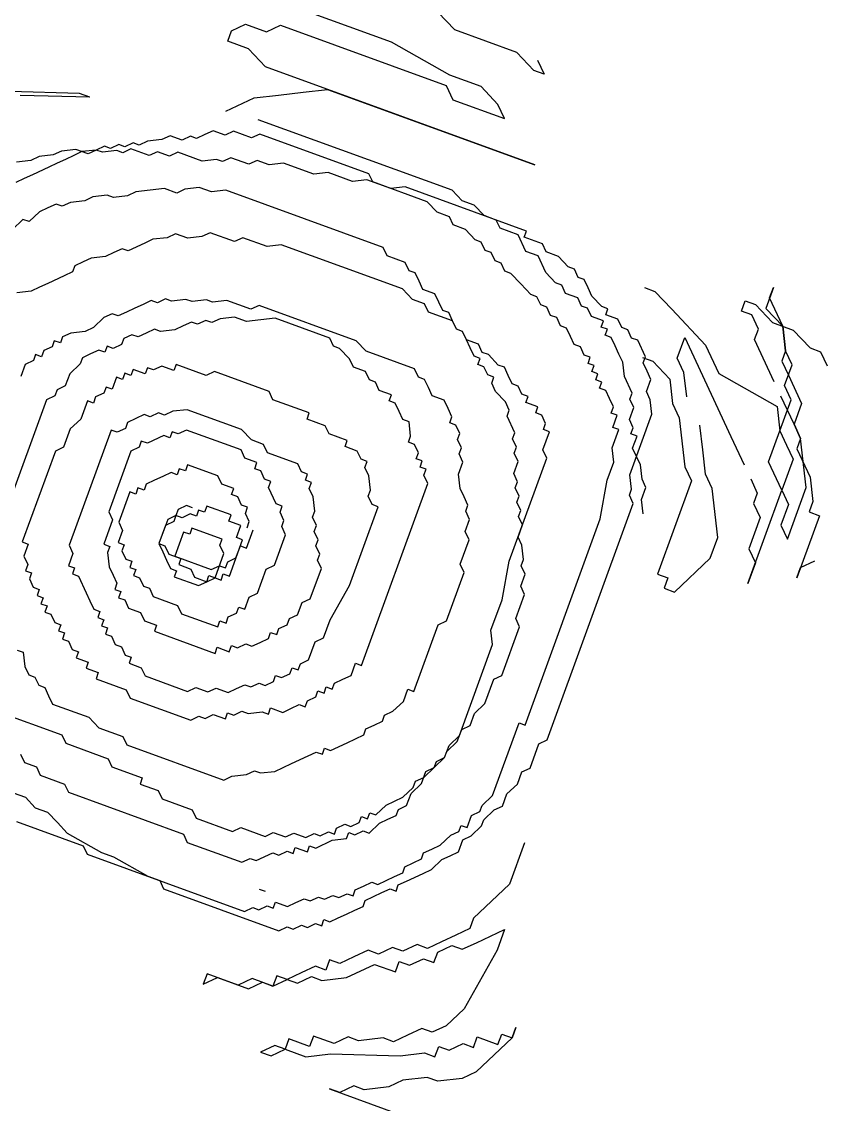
# Model space of a CAD drawing. Header units: inches. Extents: x -50945 to 250244, y -404780 to 18493.
# Drawn here: x 110218.4 to 110328.4, y -276478.2 to -276329.5 of the extents above; entities that cross this region are included whole.
import ezdxf

# ---------------------------------------------------------------- set-up
doc = ezdxf.new("R2010")
doc.units = ezdxf.units.IN
doc.header["$MEASUREMENT"] = 0
doc.linetypes.add('iGo户型优化31', pattern=[0.35, 0.25, -0.1])
doc.layers.add('iGo户型优化', color=7, linetype='Continuous')

# ---------------------------------------------------------------- blocks, each defined once
blk = doc.blocks.new('抖音iGo户型优化-0853')
at = {"layer": 'iGo户型优化', "color": 251, "ltscale": 100}
for p, q in [((-944.91, -204279.28), (-979.7, -204266.61)), ((-928.6, -204276.11), (-932.98, -204271.49)), ((-987.25, -204279.03), (-986.28, -204276.35)), ((-986.28, -204276.35), (-982.63, -204274.65)), ((-982.63, -204274.65), (-977.27, -204276.6)), ((-977.27, -204276.6), (-973.62, -204274.89)), ((-973.62, -204274.89), (-930.8, -204290.48)), ((-912.54, -204281.96), (-928.6, -204276.11)), ((-981.9, -204280.98), (-987.25, -204279.03)), ((-929.82, -204287.8), (-944.91, -204279.28)), ((-977.52, -204285.61), (-981.9, -204280.98)), ((-908.16, -204286.59), (-912.54, -204281.96)), ((-907.93, -204310.94), (-977.52, -204285.61)), ((-907.19, -204283.91), (-905.48, -204287.56)), ((-921.79, -204290.73), (-929.82, -204287.8)), ((-905.48, -204287.56), (-908.16, -204286.59)), ((-930.8, -204290.48), (-929.1, -204294.13)), ((-917.41, -204295.35), (-921.79, -204290.73)), ((-1025.59, -204292.52), (-1043.6, -204292.03)), ((-1022.91, -204293.49), (-1040.92, -204293.01)), ((-1022.91, -204293.49), (-1025.59, -204292.52)), ((-987.75, -204297.05), (-980.45, -204293.64)), ((-980.45, -204293.64), (-974.12, -204292.91)), ((-974.12, -204292.91), (-967.79, -204292.18)), ((-967.79, -204292.18), (-961.46, -204291.45)), ((-961.46, -204291.45), (-907.93, -204310.94)), ((-929.1, -204294.13), (-915.71, -204299.01)), ((-915.71, -204299.01), (-917.41, -204295.35)), ((-929.27, -204317.52), (-979.36, -204299.29)), ((-991.04, -204302.13), (-993.17, -204303.13)), ((-987.91, -204303.27), (-991.04, -204302.13)), ((-985.77, -204302.28), (-987.91, -204303.27)), ((-981.07, -204303.99), (-985.77, -204302.28)), ((-1011.68, -204305.27), (-1013.82, -204306.26)), ((-1010.11, -204305.84), (-1011.68, -204305.27)), ((-1007.98, -204304.84), (-1010.11, -204305.84)), ((-1004.28, -204304.41), (-1007.98, -204304.84)), ((-1002.14, -204303.42), (-1004.28, -204304.41)), ((-999.01, -204304.55), (-1002.14, -204303.42)), ((-996.87, -204303.56), (-999.01, -204304.55)), ((-995.31, -204304.13), (-996.87, -204303.56)), ((-993.17, -204303.13), (-995.31, -204304.13)), ((-978.94, -204302.99), (-981.07, -204303.99)), ((-950.76, -204313.25), (-978.94, -204302.99)), ((-1030.19, -204307.4), (-1032.32, -204308.4)), ((-1026.49, -204306.98), (-1030.19, -204307.4)), ((-1024.92, -204307.54), (-1027.06, -204308.54)), ((-1023.35, -204308.11), (-1026.49, -204306.98)), ((-1021.22, -204307.12), (-1024.92, -204307.54)), ((-1021.22, -204307.12), (-1023.35, -204308.11)), ((-1019.08, -204306.12), (-1021.22, -204307.12)), ((-1019.65, -204307.69), (-1021.22, -204307.12)), ((-1015.95, -204307.26), (-1019.65, -204307.69)), ((-1017.52, -204306.69), (-1019.08, -204306.12)), ((-1015.38, -204305.69), (-1017.52, -204306.69)), ((-1014.39, -204307.83), (-1015.95, -204307.26)), ((-1013.82, -204306.26), (-1015.38, -204305.69)), ((-1012.25, -204306.83), (-1014.39, -204307.83)), ((-1007.55, -204308.54), (-1012.25, -204306.83)), ((-1005.42, -204307.55), (-1007.55, -204308.54)), ((-1002.29, -204308.69), (-1005.42, -204307.55)), ((-1000.15, -204307.69), (-1002.29, -204308.69)), ((-993.89, -204309.97), (-1000.15, -204307.69)), ((-1038.16, -204309.82), (-1041.86, -204310.25)), ((-1036.02, -204308.83), (-1038.16, -204309.82)), ((-1032.32, -204308.4), (-1036.02, -204308.83)), ((-1031.33, -204310.54), (-1033.46, -204311.53)), ((-1029.19, -204309.54), (-1031.33, -204310.54)), ((-1027.06, -204308.54), (-1029.19, -204309.54)), ((-990.19, -204309.54), (-993.89, -204309.97)), ((-988.62, -204310.11), (-990.19, -204309.54)), ((-986.49, -204309.11), (-988.62, -204310.11)), ((-981.79, -204310.82), (-986.49, -204309.11)), ((-979.65, -204309.83), (-981.79, -204310.82)), ((-976.52, -204310.97), (-979.65, -204309.83)), ((-972.82, -204310.54), (-976.52, -204310.97)), ((-964.99, -204313.39), (-972.82, -204310.54)), ((-1037.74, -204313.53), (-1039.87, -204314.52)), ((-1033.46, -204311.53), (-1037.74, -204313.53)), ((-961.29, -204312.96), (-964.99, -204313.39)), ((-955.03, -204315.24), (-961.29, -204312.96)), ((-949.76, -204315.38), (-950.76, -204313.25)), ((-1039.87, -204314.52), (-1042.01, -204315.52)), ((-951.33, -204314.81), (-955.03, -204315.24)), ((-945.07, -204317.09), (-951.33, -204314.81)), ((-935.67, -204320.51), (-949.76, -204315.38)), ((-1022.08, -204319.22), (-1024.22, -204320.22)), ((-1018.38, -204318.8), (-1022.08, -204319.22)), ((-1016.81, -204319.37), (-1018.38, -204318.8)), ((-1013.11, -204318.94), (-1016.81, -204319.37)), ((-1010.98, -204317.94), (-1013.11, -204318.94)), ((-1007.27, -204317.52), (-1010.98, -204317.94)), ((-1003.57, -204317.09), (-1007.27, -204317.52)), ((-1000.44, -204318.23), (-1003.57, -204317.09)), ((-998.31, -204317.23), (-1000.44, -204318.23)), ((-994.6, -204316.8), (-998.31, -204317.23)), ((-991.47, -204317.94), (-994.6, -204316.8)), ((-987.77, -204317.52), (-991.47, -204317.94)), ((-947.07, -204332.33), (-987.77, -204317.52)), ((-941.36, -204316.66), (-945.07, -204317.09)), ((-910.05, -204328.06), (-941.36, -204316.66)), ((-926.7, -204320.23), (-929.27, -204317.52)), ((-1033.75, -204322.07), (-1035.89, -204323.07)), ((-1031.62, -204321.08), (-1033.75, -204322.07)), ((-1030.05, -204321.65), (-1031.62, -204321.08)), ((-1027.92, -204320.65), (-1030.05, -204321.65)), ((-1024.22, -204320.22), (-1027.92, -204320.65)), ((-933.11, -204323.22), (-935.67, -204320.51)), ((-923.57, -204321.37), (-926.7, -204320.23)), ((-921.01, -204324.07), (-923.57, -204321.37)), ((-1035.89, -204323.07), (-1038.6, -204325.63)), ((-929.98, -204324.36), (-933.11, -204323.22)), ((-928.99, -204326.49), (-929.98, -204324.36)), ((-917.88, -204325.21), (-921.01, -204324.07)), ((-1040.16, -204325.06), (-1042.87, -204327.63)), ((-1038.6, -204325.63), (-1040.16, -204325.06)), ((-925.85, -204327.63), (-928.99, -204326.49)), ((-923.29, -204330.34), (-925.85, -204327.63)), ((-916.89, -204327.35), (-917.88, -204325.21)), ((-912.19, -204329.06), (-916.89, -204327.35)), ((-1006.57, -204330.19), (-1008.71, -204331.19)), ((-1002.87, -204329.77), (-1006.57, -204330.19)), ((-1000.73, -204328.77), (-1002.87, -204329.77)), ((-997.6, -204329.91), (-1000.73, -204328.77)), ((-993.9, -204329.48), (-997.6, -204329.91)), ((-991.76, -204328.48), (-993.9, -204329.48)), ((-985.5, -204330.76), (-991.76, -204328.48)), ((-983.37, -204329.77), (-985.5, -204330.76)), ((-977.1, -204332.05), (-983.37, -204329.77)), ((-921.73, -204330.91), (-923.29, -204330.34)), ((-910.2, -204333.33), (-912.19, -204329.06)), ((-910.62, -204329.63), (-910.05, -204328.06)), ((-905.93, -204331.34), (-910.62, -204329.63)), ((-1014.54, -204332.61), (-1016.68, -204333.61)), ((-1012.98, -204333.18), (-1014.54, -204332.61)), ((-1008.71, -204331.19), (-1012.98, -204333.18)), ((-973.4, -204331.62), (-977.1, -204332.05)), ((-942.09, -204343.02), (-973.4, -204331.62)), ((-946.07, -204334.47), (-947.07, -204332.33)), ((-920.73, -204333.05), (-921.73, -204330.91)), ((-919.17, -204333.62), (-920.73, -204333.05)), ((-907.07, -204334.47), (-910.2, -204333.33)), ((-904.93, -204333.47), (-905.93, -204331.34)), ((-1024.65, -204336.03), (-1026.79, -204337.03)), ((-1022.52, -204335.04), (-1024.65, -204336.03)), ((-1018.81, -204334.61), (-1022.52, -204335.04)), ((-1016.68, -204333.61), (-1018.81, -204334.61)), ((-941.38, -204336.18), (-946.07, -204334.47)), ((-918.17, -204335.75), (-919.17, -204333.62)), ((-916.61, -204336.32), (-918.17, -204335.75)), ((-905.08, -204338.74), (-907.07, -204334.47)), ((-901.8, -204334.61), (-904.93, -204333.47)), ((-899.24, -204337.32), (-901.8, -204334.61)), ((-1027.36, -204338.6), (-1029.49, -204339.59)), ((-1026.79, -204337.03), (-1027.36, -204338.6)), ((-940.38, -204338.31), (-941.38, -204336.18)), ((-938.81, -204338.88), (-940.38, -204338.31)), ((-937.82, -204341.02), (-938.81, -204338.88)), ((-915.61, -204338.46), (-916.61, -204336.32)), ((-914.05, -204339.03), (-915.61, -204338.46)), ((-902.52, -204341.45), (-905.08, -204338.74)), ((-897.67, -204337.89), (-899.24, -204337.32)), ((-896.68, -204340.03), (-897.67, -204337.89)), ((-1033.76, -204341.59), (-1035.9, -204342.58)), ((-1029.49, -204339.59), (-1033.76, -204341.59)), ((-936.82, -204343.16), (-937.82, -204341.02)), ((-911.48, -204341.73), (-914.05, -204339.03)), ((-908.92, -204344.44), (-911.48, -204341.73)), ((-900.95, -204342.02), (-902.52, -204341.45)), ((-895.11, -204340.6), (-896.68, -204340.03)), ((-894.12, -204342.73), (-895.11, -204340.6)), ((-1038.04, -204343.58), (-1041.74, -204344.01)), ((-1035.9, -204342.58), (-1038.04, -204343.58)), ((-939.53, -204345.72), (-942.09, -204343.02)), ((-933.69, -204344.3), (-936.82, -204343.16)), ((-932.7, -204346.43), (-933.69, -204344.3)), ((-907.36, -204345.01), (-908.92, -204344.44)), ((-899.96, -204344.16), (-900.95, -204342.02)), ((-896.82, -204345.3), (-899.96, -204344.16)), ((-893.12, -204344.87), (-894.12, -204342.73)), ((-879.58, -204342.67), (-876.9, -204343.64)), ((-876.9, -204343.64), (-872.52, -204348.27)), ((-846.23, -204342.67), (-848.18, -204348.03)), ((-847.21, -204345.35), (-846.23, -204342.67)), ((-1009.14, -204347), (-1011.28, -204348)), ((-1007, -204346), (-1009.14, -204347)), ((-1005.44, -204346.57), (-1007, -204346)), ((-1003.3, -204345.58), (-1005.44, -204346.57)), ((-1001.74, -204346.15), (-1003.3, -204345.58)), ((-998.04, -204345.72), (-1001.74, -204346.15)), ((-996.47, -204346.29), (-998.04, -204345.72)), ((-992.77, -204345.86), (-996.47, -204346.29)), ((-991.2, -204346.43), (-992.77, -204345.86)), ((-987.5, -204346), (-991.2, -204346.43)), ((-981.24, -204348.28), (-987.5, -204346)), ((-979.1, -204347.29), (-981.24, -204348.28)), ((-954.06, -204356.4), (-979.1, -204347.29)), ((-936.4, -204346.86), (-939.53, -204345.72)), ((-935.4, -204349), (-936.4, -204346.86)), ((-931.7, -204348.57), (-932.7, -204346.43)), ((-906.36, -204347.15), (-907.36, -204345.01)), ((-904.8, -204347.72), (-906.36, -204347.15)), ((-895.83, -204347.43), (-896.82, -204345.3)), ((-890.56, -204347.58), (-893.12, -204344.87)), ((-854.51, -204348.76), (-853.54, -204346.08)), ((-853.54, -204346.08), (-850.86, -204347.05)), ((-850.86, -204347.05), (-846.48, -204351.68)), ((-843.81, -204352.66), (-847.21, -204345.35)), ((-1017.11, -204349.42), (-1019.25, -204350.42)), ((-1015.55, -204349.99), (-1017.11, -204349.42)), ((-1013.41, -204348.99), (-1015.55, -204349.99)), ((-1011.28, -204348), (-1013.41, -204348.99)), ((-929.14, -204351.28), (-935.4, -204349)), ((-930.14, -204349.14), (-931.7, -204348.57)), ((-929.14, -204351.28), (-930.14, -204349.14)), ((-903.8, -204349.85), (-904.8, -204347.72)), ((-902.24, -204350.42), (-903.8, -204349.85)), ((-894.26, -204348), (-895.83, -204347.43)), ((-893.27, -204350.14), (-894.26, -204348)), ((-890.14, -204351.28), (-893.27, -204350.14)), ((-889, -204348.15), (-890.56, -204347.58)), ((-889.57, -204349.71), (-889, -204348.15)), ((-886.44, -204350.85), (-889.57, -204349.71)), ((-872.52, -204348.27), (-863.77, -204357.53)), ((-851.84, -204349.73), (-854.51, -204348.76)), ((-850.13, -204353.39), (-851.84, -204349.73)), ((-848.18, -204348.03), (-843.81, -204352.66)), ((-1019.25, -204350.42), (-1021.96, -204352.98)), ((-998.75, -204352.56), (-1000.89, -204353.55)), ((-996.62, -204351.56), (-998.75, -204352.56)), ((-995.05, -204352.13), (-996.62, -204351.56)), ((-992.91, -204351.13), (-995.05, -204352.13)), ((-991.35, -204351.7), (-992.91, -204351.13)), ((-989.21, -204350.7), (-991.35, -204351.7)), ((-985.51, -204350.28), (-989.21, -204350.7)), ((-982.38, -204351.42), (-985.51, -204350.28)), ((-978.68, -204350.99), (-982.38, -204351.42)), ((-974.98, -204350.56), (-978.68, -204350.99)), ((-960.89, -204355.69), (-974.98, -204350.56)), ((-928.15, -204353.41), (-929.14, -204351.28)), ((-928.15, -204353.41), (-929.14, -204351.28)), ((-901.24, -204352.56), (-902.24, -204350.42)), ((-899.68, -204353.13), (-901.24, -204352.56)), ((-890.71, -204352.85), (-890.14, -204351.28)), ((-889.14, -204353.42), (-890.71, -204352.85)), ((-885.44, -204352.99), (-886.44, -204350.85)), ((-846.48, -204351.68), (-841.13, -204353.63)), ((-843.08, -204358.99), (-843.81, -204352.66)), ((-843.81, -204352.66), (-843.08, -204358.99)), ((-1029.93, -204355.4), (-1030.5, -204356.97)), ((-1027.79, -204354.41), (-1029.93, -204355.4)), ((-1024.09, -204353.98), (-1027.79, -204354.41)), ((-1021.96, -204352.98), (-1024.09, -204353.98)), ((-1011.99, -204354.83), (-1014.13, -204355.83)), ((-1010.43, -204355.4), (-1011.99, -204354.83)), ((-1008.29, -204354.41), (-1010.43, -204355.4)), ((-1006.15, -204353.41), (-1008.29, -204354.41)), ((-1004.59, -204353.98), (-1006.15, -204353.41)), ((-1000.89, -204353.55), (-1004.59, -204353.98)), ((-959.89, -204357.83), (-960.89, -204355.69)), ((-926.58, -204353.98), (-928.15, -204353.41)), ((-926.58, -204353.98), (-928.15, -204353.41)), ((-925.59, -204356.12), (-926.58, -204353.98)), ((-925.59, -204356.12), (-926.58, -204353.98)), ((-898.68, -204355.27), (-899.68, -204353.13)), ((-897.69, -204357.4), (-898.68, -204355.27)), ((-889.71, -204354.98), (-889.14, -204353.42)), ((-888.15, -204355.55), (-889.71, -204354.98)), ((-887.15, -204357.69), (-888.15, -204355.55)), ((-883.88, -204353.56), (-885.44, -204352.99)), ((-882.88, -204355.69), (-883.88, -204353.56)), ((-881.31, -204356.26), (-882.88, -204355.69)), ((-871.07, -204360.93), (-869.12, -204355.58)), ((-869.12, -204355.58), (-867.42, -204359.23)), ((-851.11, -204356.06), (-850.13, -204353.39)), ((-841.13, -204353.63), (-836.75, -204358.26)), ((-1032.63, -204357.97), (-1034.77, -204358.96)), ((-1032.06, -204356.4), (-1032.63, -204357.97)), ((-1030.5, -204356.97), (-1032.06, -204356.4)), ((-1018.4, -204357.83), (-1018.97, -204359.39)), ((-1016.83, -204358.4), (-1018.4, -204357.83)), ((-1014.7, -204357.4), (-1016.83, -204358.4)), ((-1014.13, -204355.83), (-1014.7, -204357.4)), ((-958.33, -204358.4), (-959.89, -204357.83)), ((-955.77, -204361.1), (-958.33, -204358.4)), ((-951.49, -204359.11), (-954.06, -204356.4)), ((-922.45, -204357.26), (-925.59, -204356.12)), ((-924.59, -204358.26), (-925.59, -204356.12)), ((-923.59, -204360.39), (-924.59, -204358.26)), ((-921.46, -204359.4), (-922.45, -204357.26)), ((-896.12, -204357.97), (-897.69, -204357.4)), ((-895.12, -204360.11), (-896.12, -204357.97)), ((-886.16, -204359.83), (-887.15, -204357.69)), ((-879.32, -204360.54), (-881.31, -204356.26)), ((-863.77, -204357.53), (-860.36, -204364.83)), ((-846, -204367.02), (-851.11, -204356.06)), ((-836.75, -204358.26), (-834.07, -204359.23)), ((-1036.91, -204359.96), (-1037.48, -204361.53)), ((-1035.34, -204360.53), (-1036.91, -204359.96)), ((-1034.77, -204358.96), (-1035.34, -204360.53)), ((-1024.81, -204360.82), (-1025.38, -204362.38)), ((-1022.67, -204359.82), (-1024.81, -204360.82)), ((-1020.54, -204358.82), (-1022.67, -204359.82)), ((-1018.97, -204359.39), (-1020.54, -204358.82)), ((-954.77, -204363.24), (-955.77, -204361.1)), ((-938.97, -204363.67), (-951.49, -204359.11)), ((-922.03, -204360.96), (-923.59, -204360.39)), ((-922.6, -204362.53), (-922.03, -204360.96)), ((-919.89, -204359.97), (-921.46, -204359.4)), ((-917.33, -204362.67), (-919.89, -204359.97)), ((-893.56, -204360.68), (-895.12, -204360.11)), ((-894.13, -204362.25), (-893.56, -204360.68)), ((-885.16, -204361.96), (-886.16, -204359.83)), ((-880.07, -204360.69), (-877.4, -204361.66)), ((-879.89, -204362.1), (-879.32, -204360.54)), ((-869.37, -204364.59), (-871.07, -204360.93)), ((-867.42, -204359.23), (-857.21, -204381.15)), ((-843.08, -204358.99), (-844.05, -204361.67)), ((-841.38, -204362.64), (-843.08, -204358.99)), ((-834.07, -204359.23), (-832.37, -204362.88)), ((-1039.61, -204362.52), (-1040.75, -204365.66)), ((-1037.48, -204361.53), (-1039.61, -204362.52)), ((-1025.38, -204362.38), (-1028.08, -204364.95)), ((-1011.71, -204363.81), (-1012.28, -204365.37)), ((-1008.58, -204364.95), (-1011.71, -204363.81)), ((-1008.01, -204363.38), (-1008.58, -204364.95)), ((-1006.45, -204363.95), (-1008.01, -204363.38)), ((-1004.31, -204362.95), (-1006.45, -204363.95)), ((-1001.18, -204364.09), (-1004.31, -204362.95)), ((-1000.61, -204362.53), (-1001.18, -204364.09)), ((-992.78, -204365.38), (-1000.61, -204362.53)), ((-951.64, -204364.38), (-954.77, -204363.24)), ((-937.98, -204365.81), (-938.97, -204363.67)), ((-921.03, -204363.1), (-922.6, -204362.53)), ((-920.04, -204365.24), (-921.03, -204363.1)), ((-915.77, -204363.24), (-917.33, -204362.67)), ((-914.77, -204365.38), (-915.77, -204363.24)), ((-892.56, -204362.82), (-894.13, -204362.25)), ((-893.13, -204364.38), (-892.56, -204362.82)), ((-884.74, -204365.67), (-885.16, -204361.96)), ((-878.9, -204364.24), (-879.89, -204362.1)), ((-877.4, -204361.66), (-873.02, -204366.29)), ((-844.05, -204361.67), (-842.35, -204365.32)), ((-843.33, -204368), (-841.38, -204362.64)), ((-1028.08, -204364.95), (-1029.22, -204368.08)), ((-1015.98, -204365.8), (-1017.12, -204368.94)), ((-1014.42, -204366.37), (-1015.98, -204365.8)), ((-1013.85, -204364.8), (-1014.42, -204366.37)), ((-1012.28, -204365.37), (-1013.85, -204364.8)), ((-990.64, -204364.38), (-992.78, -204365.38)), ((-976.55, -204369.51), (-990.64, -204364.38)), ((-950.64, -204366.52), (-951.64, -204364.38)), ((-949.08, -204367.09), (-950.64, -204366.52)), ((-936.41, -204366.38), (-937.98, -204365.81)), ((-935.41, -204368.51), (-936.41, -204366.38)), ((-918.47, -204365.81), (-920.04, -204365.24)), ((-919.04, -204367.37), (-918.47, -204365.81)), ((-913.78, -204367.52), (-914.77, -204365.38)), ((-891.57, -204364.95), (-893.13, -204364.38)), ((-892.14, -204366.52), (-891.57, -204364.95)), ((-890.57, -204367.09), (-892.14, -204366.52)), ((-882.75, -204369.94), (-884.74, -204365.67)), ((-879.04, -204369.51), (-877.9, -204366.38)), ((-877.9, -204366.38), (-878.9, -204364.24)), ((-873.02, -204366.29), (-872.29, -204372.62)), ((-868.64, -204370.92), (-869.37, -204364.59)), ((-860.36, -204364.83), (-845.28, -204373.36)), ((-842.35, -204365.32), (-838.95, -204372.63)), ((-1031.36, -204369.08), (-1031.93, -204370.64)), ((-1029.22, -204368.08), (-1031.36, -204369.08)), ((-1018.69, -204368.37), (-1019.26, -204369.93)), ((-1017.12, -204368.94), (-1018.69, -204368.37)), ((-975.56, -204371.64), (-976.55, -204369.51)), ((-948.08, -204369.22), (-949.08, -204367.09)), ((-944.95, -204370.36), (-948.08, -204369.22)), ((-934.42, -204370.65), (-935.41, -204368.51)), ((-918.05, -204369.51), (-919.04, -204367.37)), ((-915.49, -204372.22), (-918.05, -204369.51)), ((-912.21, -204368.09), (-913.78, -204367.52)), ((-911.22, -204370.22), (-912.21, -204368.09)), ((-891.14, -204368.66), (-890.57, -204367.09)), ((-889.58, -204369.23), (-891.14, -204368.66)), ((-888.58, -204371.36), (-889.58, -204369.23)), ((-878.05, -204371.65), (-879.04, -204369.51)), ((-841.63, -204371.65), (-843.33, -204368)), ((-1034.07, -204371.64), (-1044.33, -204399.84)), ((-1031.93, -204370.64), (-1034.07, -204371.64)), ((-1023.53, -204371.93), (-1025.24, -204376.63)), ((-1021.97, -204372.5), (-1023.53, -204371.93)), ((-1021.4, -204370.93), (-1021.97, -204372.5)), ((-1019.26, -204369.93), (-1021.4, -204370.93)), ((-966.17, -204375.06), (-975.56, -204371.64)), ((-945.52, -204371.93), (-944.95, -204370.36)), ((-943.96, -204372.5), (-945.52, -204371.93)), ((-942.96, -204374.64), (-943.96, -204372.5)), ((-931.29, -204371.79), (-934.42, -204370.65)), ((-930.29, -204373.92), (-931.29, -204371.79)), ((-914.49, -204374.35), (-915.49, -204372.22)), ((-909.65, -204370.79), (-911.22, -204370.22)), ((-910.22, -204372.36), (-909.65, -204370.79)), ((-907.09, -204373.5), (-910.22, -204372.36)), ((-887.59, -204373.5), (-888.58, -204371.36)), ((-883.32, -204371.51), (-882.75, -204369.94)), ((-882.32, -204373.64), (-883.32, -204371.51)), ((-877.62, -204375.35), (-878.05, -204371.65)), ((-847.48, -204387.72), (-841.63, -204371.65)), ((-840.9, -204377.98), (-844.3, -204370.68)), ((-1005.17, -204375.06), (-1007.31, -204376.06)), ((-1003.6, -204375.63), (-1005.17, -204375.06)), ((-1001.47, -204374.63), (-1003.6, -204375.63)), ((-997.77, -204374.21), (-1001.47, -204374.63)), ((-983.68, -204379.33), (-997.77, -204374.21)), ((-966.74, -204376.63), (-966.17, -204375.06)), ((-941.97, -204376.77), (-942.96, -204374.64)), ((-929.3, -204376.06), (-930.29, -204373.92)), ((-915.06, -204375.92), (-914.49, -204374.35)), ((-907.66, -204375.06), (-907.09, -204373.5)), ((-906.09, -204375.63), (-907.66, -204375.06)), ((-888.16, -204375.07), (-887.59, -204373.5)), ((-886.59, -204375.64), (-888.16, -204375.07)), ((-883.46, -204376.78), (-882.32, -204373.64)), ((-872.29, -204372.62), (-870.59, -204376.28)), ((-845.28, -204373.36), (-844.55, -204379.69)), ((-838.95, -204372.63), (-840.9, -204377.98)), ((-1025.24, -204376.63), (-1027.95, -204379.19)), ((-1013.14, -204377.48), (-1013.71, -204379.05)), ((-1011.01, -204376.48), (-1013.14, -204377.48)), ((-1008.87, -204375.49), (-1011.01, -204376.48)), ((-1007.31, -204376.06), (-1008.87, -204375.49)), ((-962.04, -204378.34), (-966.74, -204376.63)), ((-940.4, -204377.34), (-941.97, -204376.77)), ((-939.98, -204381.05), (-940.4, -204377.34)), ((-929.87, -204377.63), (-929.3, -204376.06)), ((-928.3, -204378.2), (-929.87, -204377.63)), ((-913.07, -204380.19), (-915.06, -204375.92)), ((-905.1, -204377.77), (-906.09, -204375.63)), ((-905.67, -204379.34), (-905.1, -204377.77)), ((-887.73, -204378.77), (-886.59, -204375.64)), ((-882.47, -204378.91), (-883.46, -204376.78)), ((-883.33, -204391.02), (-877.62, -204375.35)), ((-870.59, -204376.28), (-869.14, -204388.94)), ((-840.9, -204377.98), (-839.2, -204381.64)), ((-839.2, -204381.64), (-840.9, -204377.98)), ((-1027.95, -204379.19), (-1029.66, -204383.89)), ((-1017.41, -204379.48), (-1028.25, -204409.24)), ((-1015.85, -204380.05), (-1017.41, -204379.48)), ((-1013.71, -204379.05), (-1015.85, -204380.05)), ((-1003.75, -204380.9), (-1008.02, -204382.89)), ((-1002.18, -204381.47), (-1003.75, -204380.9)), ((-1001.61, -204379.9), (-1002.18, -204381.47)), ((-1000.05, -204380.47), (-1001.61, -204379.9)), ((-997.91, -204379.48), (-1000.05, -204380.47)), ((-983.82, -204384.6), (-997.91, -204379.48)), ((-981.12, -204382.04), (-983.68, -204379.33)), ((-961.04, -204380.48), (-962.04, -204378.34)), ((-956.35, -204382.18), (-961.04, -204380.48)), ((-927.31, -204380.33), (-928.3, -204378.2)), ((-927.88, -204381.9), (-927.31, -204380.33)), ((-913.64, -204381.76), (-913.07, -204380.19)), ((-905.81, -204384.61), (-904.1, -204379.91)), ((-904.1, -204379.91), (-905.67, -204379.34)), ((-887.88, -204384.04), (-886.17, -204379.34)), ((-886.17, -204379.34), (-887.73, -204378.77)), ((-883.04, -204380.48), (-882.47, -204378.91)), ((-881.47, -204381.05), (-883.04, -204380.48)), ((-864.51, -204384.56), (-865.24, -204378.22)), ((-844.55, -204379.69), (-842.85, -204383.34)), ((-1009.59, -204382.32), (-1010.16, -204383.89)), ((-1008.02, -204382.89), (-1009.59, -204382.32)), ((-977.99, -204383.18), (-981.12, -204382.04)), ((-976.99, -204385.32), (-977.99, -204383.18)), ((-956.92, -204383.75), (-956.35, -204382.18)), ((-940.55, -204382.61), (-939.98, -204381.05)), ((-938.98, -204383.18), (-940.55, -204382.61)), ((-937.99, -204385.32), (-938.98, -204383.18)), ((-926.88, -204384.04), (-927.88, -204381.9)), ((-912.65, -204383.9), (-913.64, -204381.76)), ((-882.61, -204384.18), (-881.47, -204381.05)), ((-857.21, -204381.15), (-853.8, -204388.45)), ((-842.85, -204383.34), (-841.15, -204386.99)), ((-839.2, -204381.64), (-840.17, -204384.31)), ((-837.74, -204394.3), (-839.2, -204381.64)), ((-1031.8, -204384.89), (-1040.35, -204408.39)), ((-1029.66, -204383.89), (-1031.8, -204384.89)), ((-1012.29, -204384.89), (-1018, -204400.56)), ((-1010.16, -204383.89), (-1012.29, -204384.89)), ((-982.83, -204386.74), (-983.82, -204384.6)), ((-969.16, -204388.17), (-976.99, -204385.32)), ((-953.79, -204384.89), (-956.92, -204383.75)), ((-952.79, -204387.03), (-953.79, -204384.89)), ((-938.56, -204386.89), (-937.99, -204385.32)), ((-927.45, -204385.6), (-926.88, -204384.04)), ((-926.46, -204387.74), (-927.45, -204385.6)), ((-913.22, -204385.46), (-912.65, -204383.9)), ((-912.22, -204387.6), (-913.22, -204385.46)), ((-904.82, -204386.74), (-905.81, -204384.61)), ((-887.45, -204387.74), (-887.88, -204384.04)), ((-881.62, -204386.32), (-882.61, -204384.18)), ((-880.62, -204388.46), (-881.62, -204386.32)), ((-863.78, -204390.89), (-864.51, -204384.56)), ((-840.17, -204384.31), (-836.77, -204391.62)), ((-997.63, -204388.45), (-998.2, -204390.02)), ((-989.81, -204391.3), (-997.63, -204388.45)), ((-979.7, -204387.88), (-982.83, -204386.74)), ((-980.27, -204389.45), (-979.7, -204387.88)), ((-968.17, -204390.3), (-969.16, -204388.17)), ((-951.23, -204387.6), (-952.79, -204387.03)), ((-951.8, -204389.16), (-951.23, -204387.6)), ((-950.8, -204391.3), (-951.8, -204389.16)), ((-936.99, -204387.46), (-938.56, -204386.89)), ((-937.56, -204389.02), (-936.99, -204387.46)), ((-936, -204389.59), (-937.56, -204389.02)), ((-927.6, -204390.87), (-926.46, -204387.74)), ((-914.51, -204413.38), (-904.82, -204386.74)), ((-913.36, -204390.73), (-912.22, -204387.6)), ((-889.16, -204392.44), (-887.45, -204387.74)), ((-880.19, -204392.16), (-880.62, -204388.46)), ((-869.14, -204388.94), (-867.44, -204392.59)), ((-844.07, -204395.03), (-847.48, -204387.72)), ((-841.15, -204386.99), (-844.07, -204395.03)), ((-1004.04, -204391.44), (-1006.18, -204392.44)), ((-1001.9, -204390.44), (-1004.04, -204391.44)), ((-1000.34, -204391.01), (-1001.9, -204390.44)), ((-999.77, -204389.45), (-1000.34, -204391.01)), ((-998.2, -204390.02), (-999.77, -204389.45)), ((-988.81, -204393.44), (-989.81, -204391.3)), ((-978.7, -204390.02), (-980.27, -204389.45)), ((-977.71, -204392.15), (-978.7, -204390.02)), ((-966.6, -204390.87), (-968.17, -204390.3)), ((-967.17, -204392.44), (-966.6, -204390.87)), ((-950.38, -204395), (-950.8, -204391.3)), ((-936.57, -204391.16), (-936, -204389.59)), ((-935.57, -204393.3), (-936.57, -204391.16)), ((-927.17, -204394.58), (-927.6, -204390.87)), ((-912.37, -204392.87), (-913.36, -204390.73)), ((-882.9, -204394.72), (-883.33, -204391.02)), ((-862.08, -204394.54), (-863.78, -204390.89)), ((-836.77, -204391.62), (-836.04, -204397.95)), ((-1010.45, -204394.43), (-1011.02, -204396)), ((-1008.88, -204395), (-1010.45, -204394.43)), ((-1008.31, -204393.43), (-1008.88, -204395)), ((-1006.18, -204392.44), (-1008.31, -204393.43)), ((-985.68, -204394.58), (-988.81, -204393.44)), ((-986.25, -204396.14), (-985.68, -204394.58)), ((-976.14, -204392.72), (-977.71, -204392.15)), ((-976.71, -204394.29), (-976.14, -204392.72)), ((-974.72, -204398.56), (-976.71, -204394.29)), ((-965.61, -204393.01), (-967.17, -204392.44)), ((-966.18, -204394.58), (-965.61, -204393.01)), ((-965.18, -204396.71), (-966.18, -204394.58)), ((-952.68, -204440.3), (-935.57, -204393.3)), ((-926.18, -204396.71), (-927.17, -204394.58)), ((-912.94, -204394.44), (-912.37, -204392.87)), ((-911.94, -204396.57), (-912.94, -204394.44)), ((-891.02, -204402.41), (-889.16, -204392.44)), ((-883.47, -204396.29), (-882.9, -204394.72)), ((-880.34, -204397.43), (-879.2, -204394.3)), ((-879.2, -204394.3), (-880.19, -204392.16)), ((-867.44, -204392.59), (-876.21, -204416.7)), ((-860.63, -204407.2), (-862.08, -204394.54)), ((-852.1, -204392.11), (-850.4, -204395.76)), ((-842.62, -204407.69), (-837.74, -204394.3)), ((-1012.58, -204395.43), (-1015.43, -204403.26)), ((-1011.02, -204396), (-1012.58, -204395.43)), ((-984.68, -204396.71), (-986.25, -204396.14)), ((-983.69, -204398.85), (-984.68, -204396.71)), ((-964.76, -204400.42), (-965.18, -204396.71)), ((-950.95, -204396.57), (-950.38, -204395)), ((-949.95, -204398.71), (-950.95, -204396.57)), ((-925.18, -204398.85), (-926.18, -204396.71)), ((-912.51, -204398.14), (-911.94, -204396.57)), ((-882.48, -204398.43), (-883.47, -204396.29)), ((-879.92, -204401.13), (-880.34, -204397.43)), ((-852.85, -204419.14), (-844.07, -204395.03)), ((-850.4, -204395.76), (-851.38, -204398.44)), ((-844.07, -204395.03), (-842.37, -204398.68)), ((-1000.06, -204399.99), (-1000.63, -204401.55)), ((-997.92, -204398.99), (-1000.06, -204399.99)), ((-996.36, -204399.56), (-997.92, -204398.99)), ((-994.79, -204400.13), (-995.36, -204401.7)), ((-993.23, -204400.7), (-994.79, -204400.13)), ((-992.66, -204399.13), (-993.23, -204400.7)), ((-986.39, -204401.41), (-992.66, -204399.13)), ((-982.12, -204399.42), (-983.69, -204398.85)), ((-982.69, -204400.99), (-982.12, -204399.42)), ((-973.15, -204399.13), (-974.72, -204398.56)), ((-973.72, -204400.7), (-973.15, -204399.13)), ((-965.33, -204401.98), (-964.76, -204400.42)), ((-955.8, -204419.65), (-948.39, -204399.28)), ((-948.39, -204399.28), (-949.95, -204398.71)), ((-925.75, -204400.42), (-925.18, -204398.85)), ((-924.76, -204402.55), (-925.75, -204400.42)), ((-911.52, -204400.28), (-912.51, -204398.14)), ((-912.09, -204401.84), (-911.52, -204400.28)), ((-904.72, -204459.53), (-882.48, -204398.43)), ((-851.38, -204398.44), (-849.67, -204402.09)), ((-842.37, -204398.68), (-844.32, -204404.04)), ((-836.04, -204397.95), (-837.02, -204400.63)), ((-1017, -204402.69), (-1019.28, -204408.96)), ((-1018, -204400.56), (-1017, -204402.69)), ((-1015.43, -204403.26), (-1014.44, -204405.4)), ((-1002.77, -204402.55), (-1005.05, -204408.82)), ((-1001.2, -204403.12), (-1003.34, -204404.12)), ((-1000.63, -204401.55), (-1002.77, -204402.55)), ((-1000.63, -204401.55), (-1001.2, -204403.12)), ((-999.06, -204402.12), (-1000.63, -204401.55)), ((-996.93, -204401.13), (-999.06, -204402.12)), ((-995.36, -204401.7), (-996.93, -204401.13)), ((-986.96, -204402.98), (-986.39, -204401.41)), ((-983.83, -204404.12), (-986.96, -204402.98)), ((-981.7, -204403.12), (-982.69, -204400.99)), ((-982.27, -204404.69), (-981.7, -204403.12)), ((-972.73, -204402.84), (-973.72, -204400.7)), ((-973.3, -204404.4), (-972.73, -204402.84)), ((-964.33, -204404.12), (-965.33, -204401.98)), ((-925.9, -204405.69), (-924.76, -204402.55)), ((-911.09, -204403.98), (-912.09, -204401.84)), ((-910.41, -204455.68), (-891.02, -204402.41)), ((-849.67, -204402.09), (-852.6, -204410.13)), ((-834.34, -204401.6), (-840.19, -204417.68)), ((-837.02, -204400.63), (-834.34, -204401.6)), ((-1014.44, -204405.4), (-1015.58, -204408.53)), ((-1003.34, -204404.12), (-1005.05, -204408.82)), ((-998.64, -204405.83), (-1000.92, -204412.09)), ((-997.07, -204406.4), (-998.64, -204405.83)), ((-996.5, -204404.83), (-997.07, -204406.4)), ((-988.68, -204407.68), (-996.5, -204404.83)), ((-984.97, -204407.25), (-983.83, -204404.12)), ((-982.41, -204409.96), (-980.7, -204405.26)), ((-972.3, -204406.54), (-973.3, -204404.4)), ((-964.9, -204405.69), (-964.33, -204404.12)), ((-963.91, -204407.82), (-964.9, -204405.69)), ((-924.9, -204407.82), (-925.9, -204405.69)), ((-912.23, -204407.11), (-911.09, -204403.98)), ((-844.32, -204404.04), (-842.62, -204407.69)), ((-1040.35, -204408.39), (-1038.78, -204408.96)), ((-1015.58, -204408.53), (-1014.01, -204409.1)), ((-1005.05, -204408.82), (-1003.48, -204409.39)), ((-1005.05, -204408.82), (-1004.05, -204410.95)), ((-989.25, -204409.25), (-988.68, -204407.68)), ((-986.83, -204417.22), (-983.41, -204407.82)), ((-983.41, -204407.82), (-984.97, -204407.25)), ((-975.16, -204414.37), (-972.3, -204406.54)), ((-964.48, -204409.39), (-963.91, -204407.82)), ((-927.18, -204414.09), (-924.9, -204407.82)), ((-911.24, -204409.25), (-912.23, -204407.11)), ((-862.58, -204412.56), (-860.63, -204407.2)), ((-1038.78, -204408.96), (-1039.92, -204412.09)), ((-1027.25, -204411.38), (-1028.39, -204414.51)), ((-1028.25, -204409.24), (-1027.25, -204411.38)), ((-1019.28, -204408.96), (-1017.72, -204409.53)), ((-1017.72, -204409.53), (-1018.29, -204411.1)), ((-1018.29, -204411.1), (-1017.86, -204414.8)), ((-1014.01, -204409.1), (-1014.58, -204410.67)), ((-1014.58, -204410.67), (-1013.59, -204412.81)), ((-1004.05, -204410.95), (-1003.06, -204413.09)), ((-1003.48, -204409.39), (-1002.49, -204411.52)), ((-1002.49, -204411.52), (-999.35, -204412.66)), ((-990.53, -204417.65), (-988.25, -204411.38)), ((-988.25, -204411.38), (-989.25, -204409.25)), ((-985.12, -204412.52), (-983.98, -204409.39)), ((-983.98, -204409.39), (-982.41, -204409.96)), ((-963.48, -204411.53), (-964.48, -204409.39)), ((-964.05, -204413.09), (-963.48, -204411.53)), ((-910.81, -204412.95), (-911.24, -204409.25)), ((-852.6, -204410.13), (-850.9, -204413.78)), ((-1039.92, -204412.09), (-1038.93, -204414.23)), ((-1038.93, -204414.23), (-1039.5, -204415.8)), ((-1013.59, -204412.81), (-1012.02, -204413.38)), ((-1012.02, -204413.38), (-1012.59, -204414.94)), ((-1003.06, -204413.09), (-1002.06, -204415.23)), ((-1000.92, -204412.09), (-991.53, -204415.51)), ((-999.35, -204412.66), (-999.92, -204414.23)), ((-999.92, -204414.23), (-996.79, -204415.37)), ((-987.83, -204415.09), (-987.25, -204413.52)), ((-987.25, -204413.52), (-985.12, -204412.52)), ((-977.29, -204415.37), (-975.16, -204414.37)), ((-963.06, -204415.23), (-964.05, -204413.09)), ((-926.19, -204416.23), (-927.18, -204414.09)), ((-916.37, -204423.35), (-914.51, -204413.38)), ((-911.38, -204414.52), (-910.81, -204412.95)), ((-871.83, -204421.33), (-862.58, -204412.56)), ((-850.9, -204413.78), (-852.85, -204419.14)), ((-839.22, -204415), (-835.56, -204413.29)), ((-1039.5, -204415.8), (-1037.93, -204416.37)), ((-1037.93, -204416.37), (-1038.5, -204417.93)), ((-1028.39, -204414.51), (-1026.83, -204415.08)), ((-1026.83, -204415.08), (-1027.4, -204416.65)), ((-1027.4, -204416.65), (-1025.83, -204417.22)), ((-1025.83, -204417.22), (-1023.84, -204421.49)), ((-1017.86, -204414.8), (-1016.87, -204416.94)), ((-1016.87, -204416.94), (-1015.87, -204419.07)), ((-1012.59, -204414.94), (-1011.03, -204415.51)), ((-1011.03, -204415.51), (-1011.6, -204417.08)), ((-1011.6, -204417.08), (-1010.03, -204417.65)), ((-1002.06, -204415.23), (-1000.49, -204415.8)), ((-1000.49, -204415.8), (-1001.07, -204417.36)), ((-996.79, -204415.37), (-995.8, -204417.51)), ((-992.67, -204418.65), (-992.1, -204417.08)), ((-992.1, -204417.08), (-990.53, -204417.65)), ((-991.53, -204415.51), (-989.39, -204414.52)), ((-989.39, -204414.52), (-987.83, -204415.09)), ((-988.97, -204418.22), (-988.4, -204416.65)), ((-988.4, -204416.65), (-986.83, -204417.22)), ((-979.57, -204421.64), (-977.29, -204415.37)), ((-965.91, -204423.06), (-963.06, -204415.23)), ((-930.75, -204428.76), (-926.19, -204416.23)), ((-911.53, -204419.79), (-910.39, -204416.66)), ((-910.39, -204416.66), (-911.38, -204414.52)), ((-876.21, -204416.7), (-873.53, -204417.68)), ((-840.19, -204417.68), (-839.22, -204415)), ((-1038.5, -204417.93), (-1037.51, -204420.07)), ((-1037.51, -204420.07), (-1035.94, -204420.64)), ((-1015.87, -204419.07), (-1016.44, -204420.64)), ((-1010.03, -204417.65), (-1009.04, -204419.79)), ((-1009.04, -204419.79), (-1007.47, -204420.36)), ((-1001.07, -204417.36), (-994.8, -204419.64)), ((-995.8, -204417.51), (-992.67, -204418.65)), ((-994.8, -204419.64), (-992.67, -204418.65)), ((-992.67, -204418.65), (-990.53, -204417.65)), ((-990.53, -204417.65), (-988.97, -204418.22)), ((-960.79, -204428.48), (-955.8, -204419.65)), ((-910.53, -204421.93), (-911.53, -204419.79)), ((-873.53, -204417.68), (-874.51, -204420.35)), ((-1035.94, -204420.64), (-1036.51, -204422.21)), ((-1036.51, -204422.21), (-1034.95, -204422.78)), ((-1034.95, -204422.78), (-1035.52, -204424.34)), ((-1023.84, -204421.49), (-1022.85, -204423.63)), ((-1016.44, -204420.64), (-1014.88, -204421.21)), ((-1014.88, -204421.21), (-1015.45, -204422.78)), ((-1015.45, -204422.78), (-1013.88, -204423.35)), ((-1007.47, -204420.36), (-1006.48, -204422.49)), ((-1006.48, -204422.49), (-1000.21, -204424.77)), ((-982.85, -204425.77), (-981.71, -204422.64)), ((-981.71, -204422.64), (-979.57, -204421.64)), ((-912.81, -204428.19), (-910.53, -204421.93)), ((-874.51, -204420.35), (-871.83, -204421.33)), ((-1035.52, -204424.34), (-1033.95, -204424.91)), ((-1033.95, -204424.91), (-1034.52, -204426.48)), ((-1022.85, -204423.63), (-1021.85, -204425.77)), ((-1013.88, -204423.35), (-1012.88, -204425.48)), ((-1012.88, -204425.48), (-1009.75, -204426.62)), ((-1000.21, -204424.77), (-999.22, -204426.91)), ((-984.98, -204426.77), (-984.41, -204425.2)), ((-984.41, -204425.2), (-982.85, -204425.77)), ((-969.18, -204427.19), (-968.04, -204424.06)), ((-968.04, -204424.06), (-965.91, -204423.06)), ((-919.22, -204431.18), (-916.37, -204423.35)), ((-1034.52, -204426.48), (-1032.96, -204427.05)), ((-1032.96, -204427.05), (-1031.96, -204429.19)), ((-1021.85, -204425.77), (-1020.29, -204426.34)), ((-1020.29, -204426.34), (-1020.86, -204427.9)), ((-1020.86, -204427.9), (-1019.29, -204428.47)), ((-1009.75, -204426.62), (-1008.76, -204428.76)), ((-999.22, -204426.91), (-989.83, -204430.33)), ((-987.69, -204429.33), (-987.12, -204427.76)), ((-987.12, -204427.76), (-984.98, -204426.77)), ((-971.89, -204429.76), (-971.32, -204428.19)), ((-971.32, -204428.19), (-969.18, -204427.19)), ((-911.82, -204430.33), (-912.81, -204428.19)), ((-1031.96, -204429.19), (-1030.4, -204429.76)), ((-1030.4, -204429.76), (-1030.97, -204431.32)), ((-1019.29, -204428.47), (-1019.86, -204430.04)), ((-1019.86, -204430.04), (-1018.3, -204430.61)), ((-1018.3, -204430.61), (-1018.87, -204432.18)), ((-1008.76, -204428.76), (-1005.63, -204429.9)), ((-1005.63, -204429.9), (-1006.2, -204431.47)), ((-989.83, -204430.33), (-989.26, -204428.76)), ((-989.26, -204428.76), (-987.69, -204429.33)), ((-974.6, -204432.32), (-974.03, -204430.75)), ((-974.03, -204430.75), (-971.89, -204429.76)), ((-962.5, -204433.18), (-960.79, -204428.48)), ((-939.16, -204446.99), (-932.89, -204429.76)), ((-932.89, -204429.76), (-930.75, -204428.76)), ((-918.8, -204434.89), (-919.22, -204431.18)), ((-916.38, -204442.86), (-911.82, -204430.33)), ((-1030.97, -204431.32), (-1029.4, -204431.89)), ((-1029.4, -204431.89), (-1029.97, -204433.46)), ((-1029.97, -204433.46), (-1028.41, -204434.03)), ((-1028.41, -204434.03), (-1027.41, -204436.17)), ((-1018.87, -204432.18), (-1017.3, -204432.75)), ((-1017.3, -204432.75), (-1016.31, -204434.88)), ((-1006.2, -204431.47), (-990.54, -204437.16)), ((-978.87, -204434.32), (-976.73, -204433.32)), ((-976.73, -204433.32), (-976.16, -204431.75)), ((-976.16, -204431.75), (-974.6, -204432.32)), ((-964.63, -204434.17), (-962.5, -204433.18)), ((-1041.65, -204436.31), (-1040.08, -204436.88)), ((-1027.41, -204436.17), (-1025.84, -204436.73)), ((-1025.84, -204436.73), (-1026.42, -204438.3)), ((-1016.31, -204434.88), (-1014.74, -204435.45)), ((-1014.74, -204435.45), (-1013.75, -204437.59)), ((-990.54, -204437.16), (-989.97, -204435.6)), ((-989.97, -204435.6), (-986.84, -204436.74)), ((-986.84, -204436.74), (-986.27, -204435.17)), ((-986.27, -204435.17), (-984.7, -204435.74)), ((-984.7, -204435.74), (-982.57, -204434.74)), ((-982.57, -204434.74), (-981, -204435.31)), ((-981, -204435.31), (-978.87, -204434.32)), ((-966.34, -204438.87), (-964.63, -204434.17)), ((-927.35, -204458.39), (-918.8, -204434.89)), ((-1040.08, -204436.88), (-1039.65, -204440.58)), ((-1026.42, -204438.3), (-1023.28, -204439.44)), ((-1023.28, -204439.44), (-1023.85, -204441.01)), ((-1013.75, -204437.59), (-1012.18, -204438.16)), ((-1012.18, -204438.16), (-1012.75, -204439.73)), ((-968.48, -204439.87), (-966.34, -204438.87)), ((-1039.65, -204440.58), (-1038.66, -204442.72)), ((-1023.85, -204441.01), (-1020.72, -204442.15)), ((-1020.72, -204442.15), (-1021.29, -204443.71)), ((-1012.75, -204439.73), (-1009.62, -204440.87)), ((-1009.62, -204440.87), (-1008.62, -204443)), ((-973.32, -204443.43), (-971.18, -204442.43)), ((-971.18, -204442.43), (-970.61, -204440.87)), ((-970.61, -204440.87), (-969.05, -204441.44)), ((-969.05, -204441.44), (-968.48, -204439.87)), ((-955.38, -204442.86), (-954.24, -204439.73)), ((-954.24, -204439.73), (-952.68, -204440.3)), ((-1038.66, -204442.72), (-1037.09, -204443.29)), ((-1037.09, -204443.29), (-1036.1, -204445.42)), ((-1021.29, -204443.71), (-1013.47, -204446.56)), ((-1008.62, -204443), (-997.66, -204446.99)), ((-981.29, -204445.85), (-979.16, -204444.86)), ((-979.16, -204444.86), (-977.59, -204445.43)), ((-977.59, -204445.43), (-975.46, -204444.43)), ((-975.46, -204444.43), (-974.89, -204442.86)), ((-974.89, -204442.86), (-973.32, -204443.43)), ((-960.23, -204446.42), (-959.66, -204444.86)), ((-959.66, -204444.86), (-957.52, -204443.86)), ((-957.52, -204443.86), (-955.38, -204442.86)), ((-920.8, -204450.13), (-918.52, -204443.86)), ((-918.52, -204443.86), (-916.38, -204442.86)), ((-1036.1, -204445.42), (-1034.53, -204445.99)), ((-1034.53, -204445.99), (-1033.54, -204448.13)), ((-1013.47, -204446.56), (-1012.47, -204448.7)), ((-997.66, -204446.99), (-995.53, -204445.99)), ((-995.53, -204445.99), (-992.4, -204447.13)), ((-992.4, -204447.13), (-990.26, -204446.14)), ((-990.26, -204446.14), (-987.13, -204447.28)), ((-987.13, -204447.28), (-985, -204446.28)), ((-985, -204446.28), (-982.86, -204445.28)), ((-982.86, -204445.28), (-981.29, -204445.85)), ((-964.5, -204448.42), (-963.93, -204446.85)), ((-963.93, -204446.85), (-962.36, -204447.42)), ((-962.36, -204447.42), (-961.79, -204445.85)), ((-961.79, -204445.85), (-960.23, -204446.42)), ((-941.86, -204449.56), (-940.72, -204446.42)), ((-940.72, -204446.42), (-939.16, -204446.99)), ((-1052.04, -204450.27), (-1030.13, -204458.24)), ((-1033.54, -204448.13), (-1032.54, -204450.27)), ((-1032.54, -204450.27), (-1023.15, -204453.68)), ((-1012.47, -204448.7), (-996.81, -204454.4)), ((-970.91, -204451.41), (-968.77, -204450.41)), ((-968.77, -204450.41), (-967.2, -204450.98)), ((-967.2, -204450.98), (-966.63, -204449.41)), ((-966.63, -204449.41), (-964.5, -204448.42)), ((-944.57, -204452.12), (-941.86, -204449.56)), ((-923.5, -204452.69), (-920.8, -204450.13)), ((-996.81, -204454.4), (-994.68, -204453.4)), ((-994.68, -204453.4), (-993.11, -204453.97)), ((-993.11, -204453.97), (-990.98, -204452.97)), ((-990.98, -204452.97), (-987.85, -204454.11)), ((-987.85, -204454.11), (-987.28, -204452.55)), ((-987.28, -204452.55), (-985.71, -204453.12)), ((-985.71, -204453.12), (-983.57, -204452.12)), ((-983.57, -204452.12), (-982.01, -204452.69)), ((-982.01, -204452.69), (-978.31, -204452.26)), ((-978.31, -204452.26), (-976.74, -204452.83)), ((-976.74, -204452.83), (-976.17, -204451.27)), ((-976.17, -204451.27), (-973.04, -204452.41)), ((-973.04, -204452.41), (-970.91, -204451.41)), ((-947.28, -204454.69), (-946.71, -204453.12)), ((-946.71, -204453.12), (-944.57, -204452.12)), ((-924.64, -204455.83), (-923.5, -204452.69)), ((-1023.15, -204453.68), (-1020.59, -204456.39)), ((-1020.59, -204456.39), (-1014.33, -204458.67)), ((-951.55, -204456.68), (-949.41, -204455.68)), ((-949.41, -204455.68), (-947.28, -204454.69)), ((-926.78, -204456.82), (-924.64, -204455.83)), ((-918.82, -204473.92), (-911.97, -204455.11)), ((-911.97, -204455.11), (-910.41, -204455.68)), ((-1030.13, -204458.24), (-1029.13, -204460.38)), ((-1014.33, -204458.67), (-1013.33, -204460.81)), ((-954.25, -204459.24), (-952.12, -204458.25)), ((-952.12, -204458.25), (-951.55, -204456.68)), ((-930.06, -204460.95), (-927.35, -204458.39)), ((-927.92, -204459.96), (-926.78, -204456.82)), ((-1029.13, -204460.38), (-1018.17, -204464.37)), ((-1013.33, -204460.81), (-988.28, -204469.92)), ((-962.8, -204463.23), (-962.23, -204461.66)), ((-962.23, -204461.66), (-960.66, -204462.23)), ((-960.66, -204462.23), (-956.39, -204460.24)), ((-956.39, -204460.24), (-954.25, -204459.24)), ((-931.2, -204464.09), (-930.06, -204460.95)), ((-930.63, -204462.52), (-927.92, -204459.96)), ((-909.13, -204466.79), (-906.85, -204460.53)), ((-906.85, -204460.53), (-904.72, -204459.53)), ((-1040.81, -204463.23), (-1039.81, -204465.36)), ((-1018.17, -204464.37), (-1017.18, -204466.5)), ((-970.77, -204465.65), (-966.5, -204463.66)), ((-966.5, -204463.66), (-964.36, -204462.66)), ((-964.36, -204462.66), (-962.8, -204463.23)), ((-933.9, -204466.65), (-931.2, -204464.09)), ((-933.33, -204465.08), (-931.2, -204464.09)), ((-931.2, -204464.09), (-930.63, -204462.52)), ((-1039.81, -204465.36), (-1036.68, -204466.5)), ((-1036.68, -204466.5), (-1035.68, -204468.64)), ((-1017.18, -204466.5), (-1009.35, -204469.35)), ((-982.44, -204468.5), (-980.31, -204467.5)), ((-980.31, -204467.5), (-978.74, -204468.07)), ((-975.04, -204467.65), (-972.91, -204466.65)), ((-972.91, -204466.65), (-970.77, -204465.65)), ((-936.61, -204469.21), (-933.9, -204466.65)), ((-936.04, -204467.65), (-933.9, -204466.65)), ((-933.9, -204466.65), (-933.33, -204465.08)), ((-911.27, -204467.79), (-909.13, -204466.79)), ((-1035.68, -204468.64), (-1029.42, -204470.92)), ((-1009.35, -204469.35), (-1009.92, -204470.92)), ((-988.28, -204469.92), (-986.15, -204468.93)), ((-986.15, -204468.93), (-982.44, -204468.5)), ((-978.74, -204468.07), (-975.04, -204467.65)), ((-939.31, -204471.78), (-938.74, -204470.21)), ((-938.74, -204470.21), (-936.61, -204469.21)), ((-937.18, -204470.78), (-936.04, -204467.65)), ((-912.41, -204470.92), (-911.27, -204467.79)), ((-1042.66, -204473.2), (-1039.53, -204474.34)), ((-1029.42, -204470.92), (-1028.43, -204473.06)), ((-1028.43, -204473.06), (-998.68, -204483.88)), ((-1009.92, -204470.92), (-1005.22, -204472.63)), ((-1005.22, -204472.63), (-1004.23, -204474.77)), ((-942.02, -204474.34), (-939.31, -204471.78)), ((-939.88, -204473.34), (-937.18, -204470.78)), ((-915.12, -204473.49), (-912.41, -204470.92)), ((-1039.53, -204474.34), (-1036.97, -204477.04)), ((-1004.23, -204474.77), (-996.4, -204477.62)), ((-946.29, -204476.34), (-944.16, -204475.34)), ((-944.16, -204475.34), (-942.02, -204474.34)), ((-941.03, -204476.48), (-939.88, -204473.34)), ((-921.52, -204476.48), (-918.82, -204473.92)), ((-916.26, -204476.62), (-915.12, -204473.49)), ((-1036.97, -204477.04), (-1033.84, -204478.18)), ((-1033.84, -204478.18), (-1031.28, -204480.89)), ((-996.4, -204477.62), (-995.41, -204479.75)), ((-951.13, -204479.9), (-950.56, -204478.33)), ((-950.56, -204478.33), (-949, -204478.9)), ((-949, -204478.9), (-946.29, -204476.34)), ((-943.73, -204479.04), (-943.16, -204477.48)), ((-943.16, -204477.48), (-941.03, -204476.48)), ((-924.23, -204479.04), (-922.09, -204478.05)), ((-922.09, -204478.05), (-921.52, -204476.48)), ((-921.1, -204480.18), (-918.39, -204477.62)), ((-918.39, -204477.62), (-916.26, -204476.62)), ((-1041.81, -204480.6), (-1024.59, -204486.87)), ((-1031.28, -204480.89), (-1028.72, -204483.6)), ((-995.41, -204479.75), (-986.01, -204483.17)), ((-959.11, -204482.32), (-956.97, -204481.32)), ((-956.97, -204481.32), (-955.41, -204481.89)), ((-955.41, -204481.89), (-953.27, -204480.89)), ((-953.27, -204480.89), (-952.7, -204479.33)), ((-952.7, -204479.33), (-951.13, -204479.9)), ((-950.71, -204483.6), (-948, -204481.04)), ((-948, -204481.04), (-945.87, -204480.04)), ((-945.87, -204480.04), (-943.73, -204479.04)), ((-927.51, -204483.17), (-926.94, -204481.61)), ((-926.94, -204481.61), (-925.37, -204482.18)), ((-925.37, -204482.18), (-924.23, -204479.04)), ((-921.67, -204481.75), (-921.1, -204480.18)), ((-1028.72, -204483.6), (-1019.89, -204488.58)), ((-998.68, -204483.88), (-997.69, -204486.02)), ((-986.01, -204483.17), (-983.88, -204482.17)), ((-983.88, -204482.17), (-977.61, -204484.45)), ((-977.61, -204484.45), (-975.48, -204483.46)), ((-975.48, -204483.46), (-972.35, -204484.6)), ((-972.35, -204484.6), (-970.21, -204483.6)), ((-970.21, -204483.6), (-967.08, -204484.74)), ((-967.08, -204484.74), (-964.94, -204483.74)), ((-964.94, -204483.74), (-963.38, -204484.31)), ((-963.38, -204484.31), (-961.24, -204483.31)), ((-961.24, -204483.31), (-959.68, -204483.88)), ((-959.68, -204483.88), (-959.11, -204482.32)), ((-956.55, -204485.02), (-955.98, -204483.46)), ((-955.98, -204483.46), (-954.41, -204484.03)), ((-954.41, -204484.03), (-952.27, -204483.03)), ((-952.27, -204483.03), (-950.71, -204483.6)), ((-932.35, -204486.73), (-929.64, -204484.17)), ((-929.64, -204484.17), (-927.51, -204483.17)), ((-926.51, -204485.31), (-924.37, -204484.31)), ((-924.37, -204484.31), (-921.67, -204481.75)), ((-1024.59, -204486.87), (-1023.6, -204489.01)), ((-997.69, -204486.02), (-983.6, -204491.15)), ((-966.65, -204488.44), (-966.08, -204486.88)), ((-966.08, -204486.88), (-964.52, -204487.45)), ((-964.52, -204487.45), (-960.25, -204485.45)), ((-960.25, -204485.45), (-956.55, -204485.02)), ((-934.48, -204487.73), (-932.35, -204486.73)), ((-927.65, -204488.44), (-926.51, -204485.31)), ((-910.57, -204486.1), (-914.46, -204496.82)), ((-1023.6, -204489.01), (-982.89, -204503.82)), ((-1019.89, -204488.58), (-1016.76, -204489.72)), ((-1016.76, -204489.72), (-1007.94, -204494.71)), ((-979.89, -204490.72), (-975.62, -204488.73)), ((-975.62, -204488.73), (-974.06, -204489.3)), ((-974.06, -204489.3), (-971.92, -204488.3)), ((-971.92, -204488.3), (-970.36, -204488.87)), ((-970.36, -204488.87), (-969.79, -204487.3)), ((-969.79, -204487.3), (-966.65, -204488.44)), ((-937.19, -204490.29), (-936.62, -204488.73)), ((-936.62, -204488.73), (-934.48, -204487.73)), ((-931.92, -204490.44), (-929.79, -204489.44)), ((-929.79, -204489.44), (-927.65, -204488.44)), ((-983.6, -204491.15), (-981.46, -204490.15)), ((-981.46, -204490.15), (-979.89, -204490.72)), ((-942.03, -204493.86), (-941.46, -204492.29)), ((-941.46, -204492.29), (-939.32, -204491.29)), ((-939.32, -204491.29), (-937.19, -204490.29)), ((-934.63, -204493), (-931.92, -204490.44)), ((-1007.94, -204494.71), (-1004.81, -204495.85)), ((-946.3, -204495.85), (-944.17, -204494.85)), ((-944.17, -204494.85), (-942.03, -204493.86)), ((-941.04, -204495.99), (-936.76, -204494)), ((-936.76, -204494), (-934.63, -204493)), ((-1004.81, -204495.85), (-1003.81, -204497.98)), ((-1003.81, -204497.98), (-974.07, -204508.81)), ((-977.48, -204498.7), (-979.04, -204498.13)), ((-954.85, -204499.84), (-954.28, -204498.27)), ((-954.28, -204498.27), (-952.14, -204497.27)), ((-952.14, -204497.27), (-950, -204496.28)), ((-950, -204496.28), (-948.44, -204496.85)), ((-948.44, -204496.85), (-946.3, -204495.85)), ((-947.44, -204498.98), (-945.31, -204497.99)), ((-945.31, -204497.99), (-943.74, -204498.56)), ((-943.74, -204498.56), (-943.17, -204496.99)), ((-943.17, -204496.99), (-941.04, -204495.99)), ((-914.46, -204496.82), (-919.09, -204501.2)), ((-969.65, -204501.55), (-967.52, -204500.55)), ((-967.52, -204500.55), (-965.95, -204501.12)), ((-965.95, -204501.12), (-963.81, -204500.12)), ((-963.81, -204500.12), (-962.25, -204500.69)), ((-962.25, -204500.69), (-960.11, -204499.69)), ((-960.11, -204499.69), (-958.55, -204500.26)), ((-958.55, -204500.26), (-956.41, -204499.27)), ((-956.41, -204499.27), (-954.85, -204499.84)), ((-952.29, -204502.54), (-951.71, -204500.98)), ((-951.71, -204500.98), (-947.44, -204498.98)), ((-982.89, -204503.82), (-980.76, -204502.83)), ((-980.76, -204502.83), (-979.19, -204503.4)), ((-979.19, -204503.4), (-977.05, -204502.4)), ((-977.05, -204502.4), (-975.49, -204502.97)), ((-975.49, -204502.97), (-974.92, -204501.4)), ((-974.92, -204501.4), (-971.79, -204502.54)), ((-971.79, -204502.54), (-969.65, -204501.55)), ((-956.56, -204504.54), (-954.42, -204503.54)), ((-954.42, -204503.54), (-952.29, -204502.54)), ((-919.09, -204501.2), (-923.72, -204505.59)), ((-962.96, -204507.53), (-962.39, -204505.96)), ((-962.39, -204505.96), (-960.83, -204506.53)), ((-960.83, -204506.53), (-958.69, -204505.53)), ((-958.69, -204505.53), (-956.56, -204504.54)), ((-923.72, -204505.59), (-924.69, -204508.27)), ((-974.07, -204508.81), (-971.93, -204507.81)), ((-971.93, -204507.81), (-970.37, -204508.38)), ((-970.37, -204508.38), (-968.23, -204507.39)), ((-968.23, -204507.39), (-966.67, -204507.96)), ((-966.67, -204507.96), (-964.53, -204506.96)), ((-964.53, -204506.96), (-962.96, -204507.53)), ((-924.69, -204508.27), (-928.34, -204509.97)), ((-919.34, -204510.21), (-915.69, -204508.51)), ((-915.69, -204508.51), (-917.64, -204513.87)), ((-932, -204511.67), (-935.65, -204513.38)), ((-928.34, -204509.97), (-932, -204511.67)), ((-926.64, -204513.62), (-922.99, -204511.92)), ((-922.99, -204511.92), (-919.34, -204510.21)), ((-950.98, -204513.87), (-954.63, -204515.57)), ((-948.3, -204514.84), (-950.98, -204513.87)), ((-944.65, -204513.13), (-948.3, -204514.84)), ((-941.98, -204514.11), (-944.65, -204513.13)), ((-938.32, -204512.4), (-941.98, -204514.11)), ((-935.65, -204513.38), (-938.32, -204512.4)), ((-933.95, -204517.03), (-932.97, -204514.35)), ((-932.97, -204514.35), (-929.32, -204512.65)), ((-929.32, -204512.65), (-926.64, -204513.62)), ((-917.64, -204513.87), (-926.16, -204528.96)), ((-960.96, -204516.3), (-961.94, -204518.98)), ((-958.28, -204517.27), (-960.96, -204516.3)), ((-954.63, -204515.57), (-958.28, -204517.27)), ((-956.58, -204520.93), (-949.28, -204517.52)), ((-949.28, -204517.52), (-943.93, -204519.47)), ((-943.93, -204519.47), (-942.95, -204516.79)), ((-942.95, -204516.79), (-940.27, -204517.76)), ((-940.27, -204517.76), (-936.62, -204516.06)), ((-936.62, -204516.06), (-933.95, -204517.03)), ((-992.6, -204519.95), (-993.58, -204522.63)), ((-984.57, -204522.87), (-992.6, -204519.95)), ((-974.59, -204520.44), (-975.57, -204523.12)), ((-971.92, -204521.41), (-974.59, -204520.44)), ((-968.26, -204519.71), (-971.92, -204521.41)), ((-969.24, -204522.39), (-965.59, -204520.68)), ((-964.61, -204518), (-968.26, -204519.71)), ((-965.59, -204520.68), (-962.91, -204521.66)), ((-961.94, -204518.98), (-964.61, -204518)), ((-993.58, -204522.63), (-989.93, -204520.93)), ((-989.93, -204520.93), (-981.9, -204523.85)), ((-980.92, -204521.17), (-984.57, -204522.87)), ((-981.9, -204523.85), (-978.24, -204522.14)), ((-975.57, -204523.12), (-980.92, -204521.17)), ((-978.24, -204522.14), (-975.57, -204523.12)), ((-975.57, -204523.12), (-971.92, -204521.41)), ((-971.92, -204521.41), (-969.24, -204522.39)), ((-962.91, -204521.66), (-956.58, -204520.93)), ((-926.16, -204528.96), (-930.79, -204533.35)), ((-937.12, -204534.08), (-940.77, -204535.78)), ((-934.44, -204535.05), (-937.12, -204534.08)), ((-930.79, -204533.35), (-934.44, -204535.05)), ((-913.76, -204536.51), (-912.78, -204533.84)), ((-912.78, -204533.84), (-913.76, -204536.51)), ((-971.44, -204536.76), (-972.41, -204539.43)), ((-966.08, -204538.7), (-971.44, -204536.76)), ((-965.11, -204536.03), (-966.08, -204538.7)), ((-959.76, -204537.97), (-965.11, -204536.03)), ((-956.1, -204536.27), (-959.76, -204537.97)), ((-953.43, -204537.24), (-956.1, -204536.27)), ((-947.1, -204536.51), (-953.43, -204537.24)), ((-944.42, -204537.49), (-947.1, -204536.51)), ((-940.77, -204535.78), (-944.42, -204537.49)), ((-923.74, -204538.95), (-922.76, -204536.27)), ((-922.76, -204536.27), (-917.41, -204538.22)), ((-913.76, -204536.51), (-918.38, -204540.9)), ((-917.41, -204538.22), (-916.43, -204535.54)), ((-916.43, -204535.54), (-913.76, -204536.51)), ((-975.09, -204538.46), (-978.74, -204540.16)), ((-978.74, -204540.16), (-976.06, -204541.14)), ((-976.06, -204541.14), (-972.41, -204539.43)), ((-972.41, -204539.43), (-975.09, -204538.46)), ((-972.41, -204539.43), (-967.06, -204541.38)), ((-933.72, -204541.38), (-932.74, -204538.71)), ((-932.74, -204538.71), (-930.06, -204539.68)), ((-930.06, -204539.68), (-926.41, -204537.98)), ((-926.41, -204537.98), (-923.74, -204538.95)), ((-967.06, -204541.38), (-960.73, -204540.65)), ((-960.73, -204540.65), (-942.72, -204541.14)), ((-942.72, -204541.14), (-936.39, -204540.41)), ((-936.39, -204540.41), (-933.72, -204541.38)), ((-918.38, -204540.9), (-923.01, -204545.28)), ((-923.01, -204545.28), (-926.66, -204546.99)), ((-941.99, -204547.47), (-945.65, -204549.18)), ((-935.67, -204546.74), (-941.99, -204547.47)), ((-932.99, -204547.72), (-935.67, -204546.74)), ((-926.66, -204546.99), (-932.99, -204547.72)), ((-960.98, -204549.66), (-923.51, -204563.3)), ((-958.3, -204550.64), (-960.98, -204549.66)), ((-954.65, -204548.93), (-958.3, -204550.64)), ((-951.97, -204549.91), (-954.65, -204548.93)), ((-945.65, -204549.18), (-951.97, -204549.91))]:
    blk.add_line(p, q, dxfattribs=at)

msp = doc.modelspace()

# ---------------------------------------------------------------- block references
at = {"color": 7, "linetype": 'iGo户型优化31', "xscale": 0.5317064318048343, "yscale": 0.5317064318048343, "zscale": 0.5317064318048343}
msp.add_blockref('抖音iGo户型优化-0853', (110771.62, -167715.69), dxfattribs=at)

doc.saveas('drawing.dxf')
